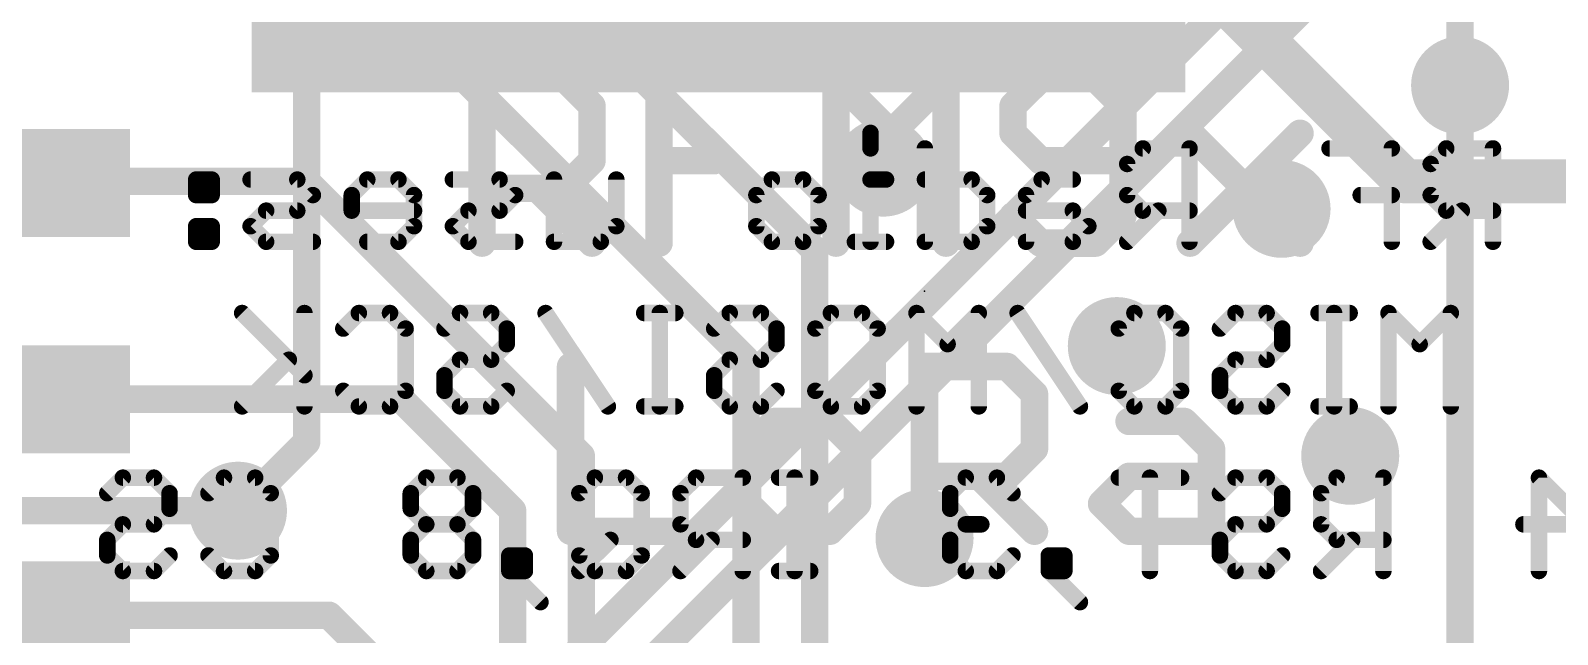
# Model space of a CAD drawing. Extents: x -4.5 to 52.1, y -1.8 to 26.3.
# Drawn here: x 30.85 to 44.97, y 8.25 to 13.84 of the extents above; entities that cross this region are included whole.
import ezdxf

# ---------------------------------------------------------------- set-up
doc = ezdxf.new("R2010")
doc.units = 0
for name, color, linetype in [('1', 12, 'CONTINUOUS'), ('16', 132, 'CONTINUOUS'), ('18', 110, 'CONTINUOUS'), ('21', 40, 'CONTINUOUS'), ('22', 6, 'CONTINUOUS'), ('23', 40, 'CONTINUOUS')]:
    doc.layers.add(name, color=color, linetype=linetype)

# ---------------------------------------------------------------- blocks, each defined once
blk = doc.blocks.new('RECT')
blk.add_solid([(-0.5, -0.5), (0.5, -0.5), (-0.5, 0.5), (0.5, 0.5)])
blk = doc.blocks.new('ROUNDV')
at = {"const_width": 0.5}
blk.add_lwpolyline([(0, -0.25, 1), (0, 0.25, 1), (0, -0.25)], format="xyb", dxfattribs=at)

msp = doc.modelspace()

# ---------------------------------------------------------------- linework, layer by layer
at = {"layer": '1'}
for points, const_width in [([(38.989, 17.018), (43.561, 12.446)], 0.4064), ([(33.481, 16.43), (38.1, 11.811)], 0.254), ([(44.069, 15.621), (44.069, 13.335)], 0.254), ([(37.465, 10.795), (33.909, 14.351)], 0.254), ([(31.032, 12.446), (31.016, 12.43)], 0.254), ([(33.401, 12.446), (31.032, 12.446)], 0.254), ([(35.941, 9.906), (33.401, 12.446)], 0.254), ([(43.561, 12.446), (47.2, 12.446)], 0.4064), ([(30.591, 12.43), (31.016, 12.43)], 0.254), ([(38.1, 11.811), (38.1, 2.54)], 0.254), ([(37.465, 4.064), (37.465, 10.795)], 0.254), ([(34.274, 10.43), (31.016, 10.43)], 0.254), ([(35.306, 9.398), (34.274, 10.43)], 0.254), ([(35.941, 3.81), (35.941, 9.906)], 0.254), ([(30.226, 9.398), (32.766, 9.398)], 0.254), ([(35.306, 3.937), (35.306, 9.398)], 0.254), ([(33.607, 8.43), (31.016, 8.43)], 0.254), ([(34.798, 7.239), (33.607, 8.43)], 0.254)]:
    msp.add_lwpolyline(points, dxfattribs=dict(at, const_width=const_width))
for points, const_width in [([(44.0055, 13.335, 1), (44.1325, 13.335)], 0.127), ([(31.032, 12.5095, 1), (31.032, 12.3825)], 0.127), ([(31.0769, 12.4011, 1), (30.9871, 12.4909)], 0.127), ([(33.4459, 12.4909, 1), (33.3561, 12.4011)], 0.127), ([(33.401, 12.3825, 1), (33.401, 12.5095)], 0.127), ([(43.561, 12.5476, 1), (43.561, 12.3444)], 0.2032), ([(43.4892, 12.3742, 1), (43.6328, 12.5178)], 0.2032), ([(30.9711, 12.4749, 1), (31.0609, 12.3851)], 0.127), ([(31.016, 12.3665, 1), (31.016, 12.4935)], 0.127), ([(38.1635, 11.811, 1), (38.0365, 11.811)], 0.127), ([(38.0551, 11.7661, 1), (38.1449, 11.8559)], 0.127), ([(37.5285, 10.795, 1), (37.4015, 10.795)], 0.127), ([(37.4201, 10.7501, 1), (37.5099, 10.8399)], 0.127), ([(31.016, 10.4935, 1), (31.016, 10.3665)], 0.127), ([(34.3189, 10.4749, 1), (34.2291, 10.3851)], 0.127), ([(34.274, 10.3665, 1), (34.274, 10.4935)], 0.127), ([(36.0045, 9.906, 1), (35.8775, 9.906)], 0.127), ([(35.8961, 9.8611, 1), (35.9859, 9.9509)], 0.127), ([(32.766, 9.3345, 1), (32.766, 9.4615)], 0.127), ([(35.3695, 9.398, 1), (35.2425, 9.398)], 0.127), ([(35.2611, 9.3531, 1), (35.3509, 9.4429)], 0.127), ([(31.016, 8.4935, 1), (31.016, 8.3665)], 0.127), ([(33.6519, 8.4749, 1), (33.5621, 8.3851)], 0.127), ([(33.607, 8.3665, 1), (33.607, 8.4935)], 0.127)]:
    msp.add_lwpolyline(points, format="xyb", dxfattribs=dict(at, const_width=const_width))
at = {"layer": '16', "const_width": 0.254}
for points in [[(34.798, 6.985), (43.815, 16.002)], [(43.815, 15.24), (34.036, 5.461)], [(33.401, 10.033), (33.401, 14.351)], [(44.069, 13.335), (44.069, 1.651)], [(32.766, 9.398), (33.401, 10.033)]]:
    msp.add_lwpolyline(points, dxfattribs=at)
at = {"layer": '16', "const_width": 0.127}
for points in [[(44.1325, 13.335, 1), (44.0055, 13.335)], [(33.3375, 10.033, 1), (33.4645, 10.033)], [(33.4459, 9.9881, 1), (33.3561, 10.0779)], [(32.7211, 9.4429, 1), (32.8109, 9.3531)]]:
    msp.add_lwpolyline(points, format="xyb", dxfattribs=at)
at = {"layer": '21', "const_width": 0.254}
for points in [[(35.0231, 11.8745), (35.0231, 13.3998)], [(35.0231, 13.3998), (35.7858, 13.3998)], [(35.7858, 13.3998), (36.04, 13.1456)], [(36.6603, 11.8745), (36.6603, 13.3998)], [(36.6603, 13.3998), (37.6771, 13.3998)], [(38.2974, 11.8745), (38.2974, 13.3998)], [(38.2974, 13.3998), (38.8058, 12.8914)], [(38.8058, 12.8914), (39.3143, 13.3998)], [(39.3143, 13.3998), (39.3143, 11.8745)], [(40.1888, 13.3998), (39.9346, 13.1456)], [(40.6972, 13.3998), (40.1888, 13.3998)], [(40.9514, 13.1456), (40.6972, 13.3998)], [(36.04, 13.1456), (36.04, 12.6372)], [(39.9346, 13.1456), (39.9346, 12.8914)], [(40.9514, 12.1287), (40.9514, 13.1456)], [(39.9346, 12.8914), (40.1888, 12.6372)], [(41.5717, 12.8914), (42.5886, 11.8745)], [(41.5717, 11.8745), (42.5886, 12.8914)], [(36.04, 12.6372), (35.7858, 12.3829)], [(36.6603, 12.6372), (37.1687, 12.6372)], [(40.1888, 12.6372), (40.9514, 12.6372)], [(35.7858, 12.3829), (35.0231, 12.3829)], [(35.5315, 12.3829), (36.04, 11.8745)], [(39.9346, 12.1287), (40.1888, 11.8745)], [(40.6972, 11.8745), (40.9514, 12.1287)], [(40.1888, 11.8745), (40.6972, 11.8745)], [(35.8417, 10.7328), (35.8417, 9.2075)], [(39.116, 9.2075), (39.116, 10.7328)], [(39.116, 10.7328), (39.8786, 10.7328)], [(39.8786, 10.7328), (40.1329, 10.4786)], [(40.1329, 10.4786), (40.1329, 9.9702)], [(37.7331, 10.2244), (37.4788, 9.9702)], [(38.2415, 10.2244), (37.7331, 10.2244)], [(38.4957, 9.9702), (38.2415, 10.2244)], [(41.0074, 10.2244), (41.5158, 10.2244)], [(41.5158, 10.2244), (41.77, 9.9702)], [(37.4788, 9.9702), (37.4788, 9.4617)], [(38.4957, 9.4617), (38.4957, 9.9702)], [(40.1329, 9.9702), (39.8786, 9.7159)], [(41.77, 9.9702), (41.77, 9.2075)], [(39.8786, 9.7159), (39.116, 9.7159)], [(39.6244, 9.7159), (40.1329, 9.2075)], [(40.7532, 9.4617), (41.0074, 9.7159)], [(41.0074, 9.7159), (41.77, 9.7159)], [(37.4788, 9.4617), (37.7331, 9.2075)], [(38.2415, 9.2075), (38.4957, 9.4617)], [(41.0074, 9.2075), (40.7532, 9.4617)], [(35.8417, 9.2075), (36.8586, 9.2075)], [(37.7331, 9.2075), (38.2415, 9.2075)], [(41.77, 9.2075), (41.0074, 9.2075)]]:
    msp.add_lwpolyline(points, dxfattribs=at)
at = {"layer": '21', "const_width": 0.127}
for points in [[(35.0866, 13.3998, 1), (34.9596, 13.3998)], [(35.0231, 13.4633, 1), (35.0231, 13.3363)], [(35.8307, 13.4447, 1), (35.7409, 13.3549)], [(35.7858, 13.3363, 1), (35.7858, 13.4633)], [(36.7238, 13.3998, 1), (36.5968, 13.3998)], [(36.6603, 13.4633, 1), (36.6603, 13.3363)], [(37.6771, 13.3363, 1), (37.6771, 13.4633)], [(38.3609, 13.3998, 1), (38.2339, 13.3998)], [(38.3423, 13.4447, 1), (38.2525, 13.3549)], [(39.3778, 13.3998, 1), (39.2508, 13.3998)], [(39.3592, 13.3549, 1), (39.2694, 13.4447)], [(40.1888, 13.4633, 1), (40.1888, 13.3363)], [(40.2337, 13.3549, 1), (40.1439, 13.4447)], [(40.7421, 13.4447, 1), (40.6523, 13.3549)], [(40.6972, 13.3363, 1), (40.6972, 13.4633)], [(36.1035, 13.1456, 1), (35.9765, 13.1456)], [(35.9951, 13.1007, 1), (36.0849, 13.1905)], [(39.9981, 13.1456, 1), (39.8711, 13.1456)], [(39.8897, 13.1905, 1), (39.9795, 13.1007)], [(41.0149, 13.1456, 1), (40.8879, 13.1456)], [(40.9065, 13.1007, 1), (40.9963, 13.1905)], [(38.7609, 12.9363, 1), (38.8508, 12.8465)], [(38.7609, 12.8465, 1), (38.8508, 12.9363)], [(39.9795, 12.9363, 1), (39.8897, 12.8465)], [(41.6166, 12.9363, 1), (41.5268, 12.8465)], [(42.6335, 12.8465, 1), (42.5437, 12.9363)], [(39.8711, 12.8914, 1), (39.9981, 12.8914)], [(36.0849, 12.5922, 1), (35.9951, 12.6821)], [(36.6603, 12.7006, 1), (36.6603, 12.5737)], [(37.1687, 12.5737, 1), (37.1687, 12.7006)], [(40.1888, 12.7006, 1), (40.1888, 12.5737)], [(40.1439, 12.5922, 1), (40.2337, 12.6821)], [(40.9514, 12.5737, 1), (40.9514, 12.7006)], [(35.9765, 12.6372, 1), (36.1035, 12.6372)], [(35.0231, 12.4464, 1), (35.0231, 12.3194)], [(35.5764, 12.4278, 1), (35.4866, 12.338)], [(35.7409, 12.4278, 1), (35.8307, 12.338)], [(35.7858, 12.3194, 1), (35.7858, 12.4464)], [(39.9795, 12.1736, 1), (39.8897, 12.0838)], [(40.8879, 12.1287, 1), (41.0149, 12.1287)], [(40.9963, 12.0838, 1), (40.9065, 12.1736)], [(34.9596, 11.8745, 1), (35.0866, 11.8745)], [(35.9951, 11.8296, 1), (36.0849, 11.9194)], [(36.5968, 11.8745, 1), (36.7238, 11.8745)], [(38.2339, 11.8745, 1), (38.3609, 11.8745)], [(39.2508, 11.8745, 1), (39.3778, 11.8745)], [(40.1888, 11.938, 1), (40.1888, 11.811)], [(40.1439, 11.8296, 1), (40.2337, 11.9194)], [(40.6523, 11.9194, 1), (40.7421, 11.8296)], [(40.6972, 11.811, 1), (40.6972, 11.938)], [(41.5268, 11.9194, 1), (41.6166, 11.8296)], [(42.5437, 11.8296, 1), (42.6335, 11.9194)], [(35.9052, 10.7328, 1), (35.7782, 10.7328)], [(39.1795, 10.7328, 1), (39.0525, 10.7328)], [(39.116, 10.7963, 1), (39.116, 10.6693)], [(39.9235, 10.7777, 1), (39.8337, 10.6879)], [(39.8786, 10.6693, 1), (39.8786, 10.7963)], [(40.1964, 10.4786, 1), (40.0694, 10.4786)], [(40.088, 10.4337, 1), (40.1778, 10.5235)], [(37.7331, 10.2879, 1), (37.7331, 10.1609)], [(37.778, 10.1795, 1), (37.6882, 10.2693)], [(38.2864, 10.2693, 1), (38.1966, 10.1795)], [(38.2415, 10.1609, 1), (38.2415, 10.2879)], [(41.0074, 10.2879, 1), (41.0074, 10.1609)], [(41.5607, 10.2693, 1), (41.4709, 10.1795)], [(41.5158, 10.1609, 1), (41.5158, 10.2879)], [(37.5423, 9.9702, 1), (37.4153, 9.9702)], [(37.4339, 10.0151, 1), (37.5237, 9.9252)], [(38.5592, 9.9702, 1), (38.4322, 9.9702)], [(38.4508, 9.9252, 1), (38.5406, 10.0151)], [(40.0694, 9.9702, 1), (40.1964, 9.9702)], [(40.1778, 9.9252, 1), (40.088, 10.0151)], [(41.8335, 9.9702, 1), (41.7065, 9.9702)], [(41.7251, 9.9252, 1), (41.8149, 10.0151)], [(39.116, 9.7794, 1), (39.116, 9.6524)], [(39.6693, 9.7608, 1), (39.5795, 9.671)], [(39.8337, 9.7608, 1), (39.9235, 9.671)], [(39.8786, 9.6524, 1), (39.8786, 9.7794)], [(41.0074, 9.7794, 1), (41.0074, 9.6524)], [(41.0523, 9.671, 1), (40.9625, 9.7608)], [(41.77, 9.6524, 1), (41.77, 9.7794)], [(37.5237, 9.5066, 1), (37.4339, 9.4168)], [(37.4153, 9.4617, 1), (37.5423, 9.4617)], [(38.4322, 9.4617, 1), (38.5592, 9.4617)], [(38.5406, 9.4168, 1), (38.4508, 9.5066)], [(40.7981, 9.5066, 1), (40.7082, 9.4168)], [(40.7082, 9.5066, 1), (40.7981, 9.4168)], [(35.8417, 9.271, 1), (35.8417, 9.144)], [(36.8586, 9.144, 1), (36.8586, 9.271)], [(37.7331, 9.271, 1), (37.7331, 9.144)], [(38.2415, 9.144, 1), (38.2415, 9.271)], [(41.0074, 9.271, 1), (41.0074, 9.144)], [(41.77, 9.144, 1), (41.77, 9.271)], [(35.7782, 9.2075, 1), (35.9052, 9.2075)], [(37.6882, 9.1626, 1), (37.778, 9.2524)], [(38.1966, 9.2524, 1), (38.2864, 9.1626)], [(39.0525, 9.2075, 1), (39.1795, 9.2075)], [(40.088, 9.1626, 1), (40.1778, 9.2524)], [(40.9625, 9.1626, 1), (41.0523, 9.2524)], [(41.7065, 9.2075, 1), (41.8335, 9.2075)]]:
    msp.add_lwpolyline(points, format="xyb", dxfattribs=at)
at = {"layer": '22', "const_width": 0.1524}
for points in [[(38.616, 12.8956), (38.616, 12.7515)], [(39.1193, 12.7515), (39.1193, 11.8872)], [(41.1344, 12.7515), (40.9904, 12.6075)], [(41.5666, 12.7515), (41.1344, 12.7515)], [(41.5666, 11.8872), (41.5666, 12.7515)], [(43.4376, 12.7515), (42.8614, 12.7515)], [(43.4376, 11.8872), (43.4376, 12.7515)], [(43.941, 12.7515), (43.7969, 12.6075)], [(44.3731, 12.7515), (43.941, 12.7515)], [(44.3731, 11.8872), (44.3731, 12.7515)], [(40.9904, 12.6075), (40.9904, 12.3194)], [(43.7969, 12.6075), (43.7969, 12.3194)], [(32.5232, 12.4634), (32.3792, 12.4634)], [(32.3792, 12.4634), (32.3792, 12.3194)], [(32.5232, 12.3194), (32.5232, 12.4634)], [(33.3147, 12.4634), (32.8825, 12.4634)], [(33.4588, 12.3194), (33.3147, 12.4634)], [(33.9621, 12.4634), (33.818, 12.3194)], [(34.2502, 12.4634), (33.9621, 12.4634)], [(34.3943, 12.3194), (34.2502, 12.4634)], [(35.1857, 12.4634), (34.7536, 12.4634)], [(35.3298, 12.3194), (35.1857, 12.4634)], [(35.6891, 11.8872), (35.6891, 12.4634)], [(36.2653, 12.4634), (36.2653, 12.0313)], [(37.5601, 12.3194), (37.7042, 12.4634)], [(37.7042, 12.4634), (37.9923, 12.4634)], [(37.9923, 12.4634), (38.1363, 12.3194)], [(38.76, 12.4634), (38.616, 12.4634)], [(38.616, 12.4634), (38.616, 11.8872)], [(39.5515, 12.4634), (39.1193, 12.4634)], [(39.6955, 12.3194), (39.5515, 12.4634)], [(40.1989, 12.4634), (40.0548, 12.3194)], [(40.487, 12.4634), (40.1989, 12.4634)], [(32.3792, 12.3194), (32.5232, 12.3194)], [(33.3147, 12.1753), (33.4588, 12.3194)], [(33.818, 12.3194), (33.818, 12.1753)], [(34.3943, 12.0313), (34.3943, 12.3194)], [(35.1857, 12.1753), (35.3298, 12.3194)], [(37.5601, 12.0313), (37.5601, 12.3194)], [(38.1363, 12.3194), (38.1363, 12.0313)], [(39.6955, 12.0313), (39.6955, 12.3194)], [(40.0548, 12.3194), (40.0548, 11.8872)], [(40.9904, 12.3194), (41.1344, 12.1753)], [(43.4376, 12.3194), (43.1495, 12.3194)], [(43.7969, 12.3194), (43.941, 12.1753)], [(32.8825, 12.0313), (33.0266, 12.1753)], [(33.0266, 12.1753), (33.3147, 12.1753)], [(33.818, 12.1753), (34.3943, 12.1753)], [(34.7536, 12.0313), (34.8976, 12.1753)], [(34.8976, 12.1753), (35.1857, 12.1753)], [(40.487, 12.1753), (40.0548, 12.1753)], [(40.6311, 12.0313), (40.487, 12.1753)], [(41.2785, 12.1753), (40.9904, 11.8872)], [(41.1344, 12.1753), (41.5666, 12.1753)], [(44.085, 12.1753), (43.7969, 11.8872)], [(43.941, 12.1753), (44.3731, 12.1753)], [(32.5232, 12.0313), (32.3792, 12.0313)], [(32.3792, 12.0313), (32.3792, 11.8872)], [(32.5232, 11.8872), (32.5232, 12.0313)], [(33.0266, 11.8872), (32.8825, 12.0313)], [(34.2502, 11.8872), (34.3943, 12.0313)], [(34.8976, 11.8872), (34.7536, 12.0313)], [(36.2653, 12.0313), (36.1213, 11.8872)], [(37.7042, 11.8872), (37.5601, 12.0313)], [(38.1363, 12.0313), (37.9923, 11.8872)], [(39.5515, 11.8872), (39.6955, 12.0313)], [(40.487, 11.8872), (40.6311, 12.0313)], [(32.3792, 11.8872), (32.5232, 11.8872)], [(33.4588, 11.8872), (33.0266, 11.8872)], [(33.9621, 11.8872), (34.2502, 11.8872)], [(35.3298, 11.8872), (34.8976, 11.8872)], [(36.1213, 11.8872), (35.6891, 11.8872)], [(37.9923, 11.8872), (37.7042, 11.8872)], [(38.76, 11.8872), (38.4719, 11.8872)], [(39.1193, 11.8872), (39.5515, 11.8872)], [(40.0548, 11.8872), (40.487, 11.8872)], [(33.3808, 10.6513), (32.8046, 11.2275)], [(33.3808, 11.2275), (33.3808, 10.3632)], [(33.7401, 11.0835), (33.8841, 11.2275)], [(33.8841, 11.2275), (34.1723, 11.2275)], [(34.1723, 11.2275), (34.3163, 11.0835)], [(34.6756, 11.0835), (34.8197, 11.2275)], [(34.8197, 11.2275), (35.1078, 11.2275)], [(35.1078, 11.2275), (35.2518, 11.0835)], [(36.1874, 10.3632), (35.6111, 11.2275)], [(36.811, 11.2275), (36.5229, 11.2275)], [(36.667, 10.3632), (36.667, 11.2275)], [(37.1703, 11.0835), (37.3144, 11.2275)], [(37.3144, 11.2275), (37.6025, 11.2275)], [(37.6025, 11.2275), (37.7465, 11.0835)], [(38.1058, 11.0835), (38.2499, 11.2275)], [(38.2499, 11.2275), (38.538, 11.2275)], [(38.538, 11.2275), (38.6821, 11.0835)], [(39.3295, 10.9394), (39.0414, 11.2275)], [(39.0414, 11.2275), (39.0414, 10.3632)], [(39.6176, 11.2275), (39.3295, 10.9394)], [(39.6176, 10.3632), (39.6176, 11.2275)], [(40.5531, 10.3632), (39.9769, 11.2275)], [(40.9124, 11.0835), (41.0565, 11.2275)], [(41.0565, 11.2275), (41.3446, 11.2275)], [(41.3446, 11.2275), (41.4886, 11.0835)], [(41.8479, 11.0835), (41.992, 11.2275)], [(41.992, 11.2275), (42.2801, 11.2275)], [(42.2801, 11.2275), (42.4241, 11.0835)], [(43.0478, 11.2275), (42.7597, 11.2275)], [(42.9038, 10.3632), (42.9038, 11.2275)], [(43.6952, 10.9394), (43.4071, 11.2275)], [(43.4071, 11.2275), (43.4071, 10.3632)], [(43.9833, 11.2275), (43.6952, 10.9394)], [(43.9833, 10.3632), (43.9833, 11.2275)], [(34.3163, 11.0835), (34.3163, 10.5073)], [(35.2518, 11.0835), (35.2518, 10.9394)], [(37.7465, 11.0835), (37.7465, 10.9394)], [(38.1058, 10.5073), (38.1058, 11.0835)], [(38.6821, 11.0835), (38.6821, 10.5073)], [(40.9124, 10.5073), (40.9124, 11.0835)], [(41.4886, 11.0835), (41.4886, 10.5073)], [(42.4241, 11.0835), (42.4241, 10.9394)], [(35.2518, 10.9394), (35.1078, 10.7954)], [(37.7465, 10.9394), (37.6025, 10.7954)], [(42.4241, 10.9394), (42.2801, 10.7954)], [(33.2367, 10.7954), (32.8046, 10.3632)], [(34.8197, 10.7954), (34.6756, 10.6513)], [(35.1078, 10.7954), (34.8197, 10.7954)], [(37.3144, 10.7954), (37.1703, 10.6513)], [(37.6025, 10.7954), (37.3144, 10.7954)], [(41.992, 10.7954), (41.8479, 10.6513)], [(42.2801, 10.7954), (41.992, 10.7954)], [(34.6756, 10.6513), (34.6756, 10.5073)], [(37.1703, 10.6513), (37.1703, 10.5073)], [(41.8479, 10.6513), (41.8479, 10.5073)], [(33.8841, 10.3632), (33.7401, 10.5073)], [(34.3163, 10.5073), (34.1723, 10.3632)], [(34.6756, 10.5073), (34.8197, 10.3632)], [(35.1078, 10.3632), (35.2518, 10.5073)], [(37.1703, 10.5073), (37.3144, 10.3632)], [(37.6025, 10.3632), (37.7465, 10.5073)], [(38.2499, 10.3632), (38.1058, 10.5073)], [(38.6821, 10.5073), (38.538, 10.3632)], [(41.0565, 10.3632), (40.9124, 10.5073)], [(41.4886, 10.5073), (41.3446, 10.3632)], [(41.8479, 10.5073), (41.992, 10.3632)], [(42.2801, 10.3632), (42.4241, 10.5073)], [(34.1723, 10.3632), (33.8841, 10.3632)], [(34.8197, 10.3632), (35.1078, 10.3632)], [(36.811, 10.3632), (36.5229, 10.3632)], [(37.3144, 10.3632), (37.6025, 10.3632)], [(38.538, 10.3632), (38.2499, 10.3632)], [(41.3446, 10.3632), (41.0565, 10.3632)], [(41.992, 10.3632), (42.2801, 10.3632)], [(43.0478, 10.3632), (42.7597, 10.3632)], [(31.5572, 9.5595), (31.7013, 9.7035)], [(31.7013, 9.7035), (31.9894, 9.7035)], [(31.9894, 9.7035), (32.1334, 9.5595)], [(32.4927, 9.5595), (32.6368, 9.7035)], [(32.6368, 9.7035), (32.9249, 9.7035)], [(32.9249, 9.7035), (33.069, 9.5595)], [(34.5078, 9.7035), (34.3638, 9.5595)], [(34.7959, 9.7035), (34.5078, 9.7035)], [(34.94, 9.5595), (34.7959, 9.7035)], [(36.067, 9.7035), (35.923, 9.5595)], [(36.3551, 9.7035), (36.067, 9.7035)], [(36.4992, 9.5595), (36.3551, 9.7035)], [(37.0025, 9.7035), (36.8585, 9.5595)], [(37.4347, 9.7035), (37.0025, 9.7035)], [(37.4347, 8.8392), (37.4347, 9.7035)], [(38.0584, 9.7035), (37.7703, 9.7035)], [(37.9143, 8.8392), (37.9143, 9.7035)], [(39.4973, 9.7035), (39.3532, 9.5595)], [(39.7854, 9.7035), (39.4973, 9.7035)], [(39.9294, 9.5595), (39.7854, 9.7035)], [(41.4886, 9.7035), (40.9124, 9.7035)], [(41.2005, 8.8392), (41.2005, 9.7035)], [(41.8479, 9.5595), (41.992, 9.7035)], [(41.992, 9.7035), (42.2801, 9.7035)], [(42.2801, 9.7035), (42.4241, 9.5595)], [(42.9275, 9.7035), (42.7834, 9.5595)], [(43.3597, 9.7035), (42.9275, 9.7035)], [(43.3597, 8.8392), (43.3597, 9.7035)], [(44.7985, 8.8392), (44.7985, 9.7035)], [(44.7985, 9.7035), (45.2307, 9.2714)], [(32.1334, 9.5595), (32.1334, 9.4154)], [(33.069, 9.5595), (33.069, 8.9833)], [(34.3638, 9.5595), (34.3638, 9.4154)], [(34.94, 9.4154), (34.94, 9.5595)], [(35.923, 9.5595), (35.923, 8.9833)], [(36.4992, 8.9833), (36.4992, 9.5595)], [(36.8585, 9.5595), (36.8585, 9.2714)], [(39.3532, 9.5595), (39.3532, 9.4154)], [(42.4241, 9.5595), (42.4241, 9.4154)], [(42.7834, 9.5595), (42.7834, 9.2714)], [(32.1334, 9.4154), (31.9894, 9.2714)], [(34.3638, 9.4154), (34.5078, 9.2714)], [(34.7959, 9.2714), (34.94, 9.4154)], [(39.3532, 9.4154), (39.4973, 9.2714)], [(42.4241, 9.4154), (42.2801, 9.2714)], [(31.7013, 9.2714), (31.5572, 9.1273)], [(31.9894, 9.2714), (31.7013, 9.2714)], [(34.5078, 9.2714), (34.3638, 9.1273)], [(34.7959, 9.2714), (34.5078, 9.2714)], [(34.94, 9.1273), (34.7959, 9.2714)], [(36.8585, 9.2714), (37.0025, 9.1273)], [(39.4973, 9.2714), (39.3532, 9.1273)], [(39.4973, 9.2714), (39.6413, 9.2714)], [(41.992, 9.2714), (41.8479, 9.1273)], [(42.2801, 9.2714), (41.992, 9.2714)], [(42.7834, 9.2714), (42.9275, 9.1273)], [(45.2307, 9.2714), (44.6545, 9.2714)], [(31.5572, 9.1273), (31.5572, 8.9833)], [(34.3638, 9.1273), (34.3638, 8.9833)], [(34.94, 8.9833), (34.94, 9.1273)], [(36.2111, 9.1273), (35.923, 8.8392)], [(37.1466, 9.1273), (36.8585, 8.8392)], [(37.0025, 9.1273), (37.4347, 9.1273)], [(39.3532, 9.1273), (39.3532, 8.9833)], [(41.8479, 9.1273), (41.8479, 8.9833)], [(43.0715, 9.1273), (42.7834, 8.8392)], [(42.9275, 9.1273), (43.3597, 9.1273)], [(31.5572, 8.9833), (31.7013, 8.8392)], [(31.9894, 8.8392), (32.1334, 8.9833)], [(32.6368, 8.8392), (32.4927, 8.9833)], [(33.069, 8.9833), (32.9249, 8.8392)], [(34.3638, 8.9833), (34.5078, 8.8392)], [(34.7959, 8.8392), (34.94, 8.9833)], [(35.2756, 8.8392), (35.2756, 8.9833)], [(35.2756, 8.9833), (35.4196, 8.9833)], [(35.4196, 8.9833), (35.4196, 8.8392)], [(35.923, 8.9833), (36.067, 8.8392)], [(36.3551, 8.8392), (36.4992, 8.9833)], [(39.3532, 8.9833), (39.4973, 8.8392)], [(39.7854, 8.8392), (39.9294, 8.9833)], [(40.265, 8.8392), (40.265, 8.9833)], [(40.265, 8.9833), (40.409, 8.9833)], [(40.409, 8.9833), (40.409, 8.8392)], [(41.8479, 8.9833), (41.992, 8.8392)], [(42.2801, 8.8392), (42.4241, 8.9833)], [(31.7013, 8.8392), (31.9894, 8.8392)], [(32.9249, 8.8392), (32.6368, 8.8392)], [(34.5078, 8.8392), (34.7959, 8.8392)], [(35.5637, 8.5511), (35.2756, 8.8392)], [(35.4196, 8.8392), (35.2756, 8.8392)], [(36.067, 8.8392), (36.3551, 8.8392)], [(38.0584, 8.8392), (37.7703, 8.8392)], [(39.4973, 8.8392), (39.7854, 8.8392)], [(40.5531, 8.5511), (40.265, 8.8392)], [(40.409, 8.8392), (40.265, 8.8392)], [(41.992, 8.8392), (42.2801, 8.8392)]]:
    msp.add_lwpolyline(points, dxfattribs=at)
at = {"layer": '22', "const_width": 0.0762}
for points in [[(38.6541, 12.8956, 1), (38.5779, 12.8956)], [(38.5779, 12.7515, 1), (38.6541, 12.7515)], [(39.1574, 12.7515, 1), (39.0812, 12.7515)], [(41.1344, 12.7896, 1), (41.1344, 12.7134)], [(41.1614, 12.7246, 1), (41.1075, 12.7785)], [(41.6047, 12.7515, 1), (41.5285, 12.7515)], [(41.5666, 12.7134, 1), (41.5666, 12.7896)], [(42.8614, 12.7896, 1), (42.8614, 12.7134)], [(43.4757, 12.7515, 1), (43.3995, 12.7515)], [(43.4376, 12.7134, 1), (43.4376, 12.7896)], [(43.941, 12.7896, 1), (43.941, 12.7134)], [(43.9679, 12.7246, 1), (43.914, 12.7785)], [(44.4112, 12.7515, 1), (44.335, 12.7515)], [(44.3731, 12.7134, 1), (44.3731, 12.7896)], [(40.9634, 12.6344, 1), (41.0173, 12.5805)], [(41.0285, 12.6075, 1), (40.9523, 12.6075)], [(43.835, 12.6075, 1), (43.7588, 12.6075)], [(43.77, 12.6344, 1), (43.8239, 12.5805)], [(32.3792, 12.5015, 1), (32.3792, 12.4253)], [(32.4173, 12.4634, 1), (32.3411, 12.4634)], [(32.5613, 12.4634, 1), (32.4851, 12.4634)], [(32.5232, 12.4253, 1), (32.5232, 12.5015)], [(32.8825, 12.5015, 1), (32.8825, 12.4253)], [(33.3416, 12.4904, 1), (33.2878, 12.4365)], [(33.3147, 12.4253, 1), (33.3147, 12.5015)], [(33.9621, 12.5015, 1), (33.9621, 12.4253)], [(33.989, 12.4365, 1), (33.9352, 12.4904)], [(34.2772, 12.4904, 1), (34.2233, 12.4365)], [(34.2502, 12.4253, 1), (34.2502, 12.5015)], [(34.7536, 12.5015, 1), (34.7536, 12.4253)], [(35.2127, 12.4904, 1), (35.1588, 12.4365)], [(35.1857, 12.4253, 1), (35.1857, 12.5015)], [(35.7272, 12.4634, 1), (35.651, 12.4634)], [(36.3034, 12.4634, 1), (36.2272, 12.4634)], [(37.7042, 12.5015, 1), (37.7042, 12.4253)], [(37.7311, 12.4365, 1), (37.6772, 12.4904)], [(38.0192, 12.4904, 1), (37.9653, 12.4365)], [(37.9923, 12.4253, 1), (37.9923, 12.5015)], [(38.616, 12.5015, 1), (38.616, 12.4253)], [(38.6541, 12.4634, 1), (38.5779, 12.4634)], [(38.76, 12.4253, 1), (38.76, 12.5015)], [(39.1193, 12.5015, 1), (39.1193, 12.4253)], [(39.5784, 12.4904, 1), (39.5245, 12.4365)], [(39.5515, 12.4253, 1), (39.5515, 12.5015)], [(40.1989, 12.5015, 1), (40.1989, 12.4253)], [(40.2258, 12.4365, 1), (40.172, 12.4904)], [(40.487, 12.4253, 1), (40.487, 12.5015)], [(32.3792, 12.3575, 1), (32.3792, 12.2813)], [(32.3411, 12.3194, 1), (32.4173, 12.3194)], [(32.4851, 12.3194, 1), (32.5613, 12.3194)], [(32.5232, 12.2813, 1), (32.5232, 12.3575)], [(33.4857, 12.2924, 1), (33.4318, 12.3463)], [(33.4318, 12.2924, 1), (33.4857, 12.3463)], [(33.8561, 12.3194, 1), (33.7799, 12.3194)], [(33.7911, 12.3463, 1), (33.845, 12.2924)], [(34.4324, 12.3194, 1), (34.3562, 12.3194)], [(34.3673, 12.2924, 1), (34.4212, 12.3463)], [(35.3567, 12.2924, 1), (35.3028, 12.3463)], [(35.3028, 12.2924, 1), (35.3567, 12.3463)], [(37.5982, 12.3194, 1), (37.522, 12.3194)], [(37.5332, 12.3463, 1), (37.5871, 12.2924)], [(38.1744, 12.3194, 1), (38.0982, 12.3194)], [(38.1094, 12.2924, 1), (38.1633, 12.3463)], [(39.7336, 12.3194, 1), (39.6574, 12.3194)], [(39.6686, 12.2924, 1), (39.7225, 12.3463)], [(40.0929, 12.3194, 1), (40.0167, 12.3194)], [(40.0279, 12.3463, 1), (40.0818, 12.2924)], [(41.0173, 12.3463, 1), (40.9634, 12.2924)], [(40.9523, 12.3194, 1), (41.0285, 12.3194)], [(43.1495, 12.3575, 1), (43.1495, 12.2813)], [(43.4376, 12.2813, 1), (43.4376, 12.3575)], [(43.8239, 12.3463, 1), (43.77, 12.2924)], [(43.7588, 12.3194, 1), (43.835, 12.3194)], [(33.0266, 12.2134, 1), (33.0266, 12.1372)], [(33.0535, 12.1484, 1), (32.9996, 12.2023)], [(33.2878, 12.2023, 1), (33.3416, 12.1484)], [(33.3147, 12.1372, 1), (33.3147, 12.2134)], [(33.818, 12.2134, 1), (33.818, 12.1372)], [(33.7799, 12.1753, 1), (33.8561, 12.1753)], [(34.3943, 12.1372, 1), (34.3943, 12.2134)], [(34.8976, 12.2134, 1), (34.8976, 12.1372)], [(34.9246, 12.1484, 1), (34.8707, 12.2023)], [(35.1588, 12.2023, 1), (35.2127, 12.1484)], [(35.1857, 12.1372, 1), (35.1857, 12.2134)], [(40.0548, 12.2134, 1), (40.0548, 12.1372)], [(40.5139, 12.2023, 1), (40.4601, 12.1484)], [(40.487, 12.1372, 1), (40.487, 12.2134)], [(41.1344, 12.2134, 1), (41.1344, 12.1372)], [(41.1075, 12.1484, 1), (41.1614, 12.2023)], [(41.3054, 12.1484, 1), (41.2515, 12.2023)], [(41.5666, 12.1372, 1), (41.5666, 12.2134)], [(43.941, 12.2134, 1), (43.941, 12.1372)], [(43.914, 12.1484, 1), (43.9679, 12.2023)], [(44.112, 12.1484, 1), (44.0581, 12.2023)], [(44.3731, 12.1372, 1), (44.3731, 12.2134)], [(32.3792, 12.0694, 1), (32.3792, 11.9932)], [(32.4173, 12.0313, 1), (32.3411, 12.0313)], [(32.5613, 12.0313, 1), (32.4851, 12.0313)], [(32.5232, 11.9932, 1), (32.5232, 12.0694)], [(32.9095, 12.0582, 1), (32.8556, 12.0043)], [(32.8556, 12.0582, 1), (32.9095, 12.0043)], [(34.3562, 12.0313, 1), (34.4324, 12.0313)], [(34.4212, 12.0043, 1), (34.3673, 12.0582)], [(34.7805, 12.0582, 1), (34.7266, 12.0043)], [(34.7266, 12.0582, 1), (34.7805, 12.0043)], [(36.2272, 12.0313, 1), (36.3034, 12.0313)], [(36.2923, 12.0043, 1), (36.2384, 12.0582)], [(37.5871, 12.0582, 1), (37.5332, 12.0043)], [(37.522, 12.0313, 1), (37.5982, 12.0313)], [(38.0982, 12.0313, 1), (38.1744, 12.0313)], [(38.1633, 12.0043, 1), (38.1094, 12.0582)], [(39.6574, 12.0313, 1), (39.7336, 12.0313)], [(39.7225, 12.0043, 1), (39.6686, 12.0582)], [(40.658, 12.0043, 1), (40.6041, 12.0582)], [(40.6041, 12.0043, 1), (40.658, 12.0582)], [(32.3792, 11.9253, 1), (32.3792, 11.8491)], [(32.3411, 11.8872, 1), (32.4173, 11.8872)], [(32.4851, 11.8872, 1), (32.5613, 11.8872)], [(32.5232, 11.8491, 1), (32.5232, 11.9253)], [(33.0266, 11.9253, 1), (33.0266, 11.8491)], [(32.9996, 11.8603, 1), (33.0535, 11.9141)], [(33.4588, 11.8491, 1), (33.4588, 11.9253)], [(33.9621, 11.9253, 1), (33.9621, 11.8491)], [(34.2233, 11.9141, 1), (34.2772, 11.8603)], [(34.2502, 11.8491, 1), (34.2502, 11.9253)], [(34.8976, 11.9253, 1), (34.8976, 11.8491)], [(34.8707, 11.8603, 1), (34.9246, 11.9141)], [(35.3298, 11.8491, 1), (35.3298, 11.9253)], [(35.6891, 11.9253, 1), (35.6891, 11.8491)], [(35.651, 11.8872, 1), (35.7272, 11.8872)], [(36.0943, 11.9141, 1), (36.1482, 11.8603)], [(36.1213, 11.8491, 1), (36.1213, 11.9253)], [(37.7042, 11.9253, 1), (37.7042, 11.8491)], [(37.6772, 11.8603, 1), (37.7311, 11.9141)], [(37.9653, 11.9141, 1), (38.0192, 11.8603)], [(37.9923, 11.8491, 1), (37.9923, 11.9253)], [(38.4719, 11.9253, 1), (38.4719, 11.8491)], [(38.5779, 11.8872, 1), (38.6541, 11.8872)], [(38.76, 11.8491, 1), (38.76, 11.9253)], [(39.1193, 11.9253, 1), (39.1193, 11.8491)], [(39.0812, 11.8872, 1), (39.1574, 11.8872)], [(39.5245, 11.9141, 1), (39.5784, 11.8603)], [(39.5515, 11.8491, 1), (39.5515, 11.9253)], [(40.0548, 11.9253, 1), (40.0548, 11.8491)], [(40.0167, 11.8872, 1), (40.0929, 11.8872)], [(40.4601, 11.9141, 1), (40.5139, 11.8603)], [(40.487, 11.8491, 1), (40.487, 11.9253)], [(40.9634, 11.9141, 1), (41.0173, 11.8603)], [(41.5285, 11.8872, 1), (41.6047, 11.8872)], [(43.3995, 11.8872, 1), (43.4757, 11.8872)], [(43.77, 11.9141, 1), (43.8239, 11.8603)], [(44.335, 11.8872, 1), (44.4112, 11.8872)], [(32.8315, 11.2545, 1), (32.7776, 11.2006)], [(33.4189, 11.2275, 1), (33.3427, 11.2275)], [(33.8841, 11.2656, 1), (33.8841, 11.1894)], [(33.9111, 11.2006, 1), (33.8572, 11.2545)], [(34.1992, 11.2545, 1), (34.1453, 11.2006)], [(34.1723, 11.1894, 1), (34.1723, 11.2656)], [(34.8197, 11.2656, 1), (34.8197, 11.1894)], [(34.8466, 11.2006, 1), (34.7927, 11.2545)], [(35.1347, 11.2545, 1), (35.0808, 11.2006)], [(35.1078, 11.1894, 1), (35.1078, 11.2656)], [(35.6428, 11.2487, 1), (35.5794, 11.2064)], [(36.5229, 11.2656, 1), (36.5229, 11.1894)], [(36.7051, 11.2275, 1), (36.6289, 11.2275)], [(36.811, 11.1894, 1), (36.811, 11.2656)], [(37.3144, 11.2656, 1), (37.3144, 11.1894)], [(37.3413, 11.2006, 1), (37.2874, 11.2545)], [(37.6294, 11.2545, 1), (37.5755, 11.2006)], [(37.6025, 11.1894, 1), (37.6025, 11.2656)], [(38.2499, 11.2656, 1), (38.2499, 11.1894)], [(38.2768, 11.2006, 1), (38.223, 11.2545)], [(38.565, 11.2545, 1), (38.5111, 11.2006)], [(38.538, 11.1894, 1), (38.538, 11.2656)], [(39.0683, 11.2545, 1), (39.0144, 11.2006)], [(39.0795, 11.2275, 1), (39.0033, 11.2275)], [(39.6557, 11.2275, 1), (39.5795, 11.2275)], [(39.6445, 11.2006, 1), (39.5906, 11.2545)], [(40.0086, 11.2487, 1), (39.9452, 11.2064)], [(41.0565, 11.2656, 1), (41.0565, 11.1894)], [(41.0834, 11.2006, 1), (41.0295, 11.2545)], [(41.3715, 11.2545, 1), (41.3176, 11.2006)], [(41.3446, 11.1894, 1), (41.3446, 11.2656)], [(41.992, 11.2656, 1), (41.992, 11.1894)], [(42.0189, 11.2006, 1), (41.965, 11.2545)], [(42.307, 11.2545, 1), (42.2531, 11.2006)], [(42.2801, 11.1894, 1), (42.2801, 11.2656)], [(42.7597, 11.2656, 1), (42.7597, 11.1894)], [(42.9419, 11.2275, 1), (42.8657, 11.2275)], [(43.0478, 11.1894, 1), (43.0478, 11.2656)], [(43.4341, 11.2545, 1), (43.3802, 11.2006)], [(43.4452, 11.2275, 1), (43.369, 11.2275)], [(44.0214, 11.2275, 1), (43.9452, 11.2275)], [(44.0103, 11.2006, 1), (43.9564, 11.2545)], [(34.3544, 11.0835, 1), (34.2782, 11.0835)], [(35.2899, 11.0835, 1), (35.2137, 11.0835)], [(37.7846, 11.0835, 1), (37.7084, 11.0835)], [(38.1439, 11.0835, 1), (38.0677, 11.0835)], [(38.7202, 11.0835, 1), (38.644, 11.0835)], [(40.9505, 11.0835, 1), (40.8743, 11.0835)], [(41.5267, 11.0835, 1), (41.4505, 11.0835)], [(42.4622, 11.0835, 1), (42.386, 11.0835)], [(33.7131, 11.1104, 1), (33.767, 11.0565)], [(34.2894, 11.0565, 1), (34.3433, 11.1104)], [(34.6487, 11.1104, 1), (34.7025, 11.0565)], [(35.2249, 11.0565, 1), (35.2788, 11.1104)], [(35.2788, 10.9125, 1), (35.2249, 10.9664)], [(37.1434, 11.1104, 1), (37.1973, 11.0565)], [(37.7196, 11.0565, 1), (37.7735, 11.1104)], [(37.7735, 10.9125, 1), (37.7196, 10.9664)], [(38.0789, 11.1104, 1), (38.1328, 11.0565)], [(38.6551, 11.0565, 1), (38.709, 11.1104)], [(40.8855, 11.1104, 1), (40.9393, 11.0565)], [(41.4617, 11.0565, 1), (41.5156, 11.1104)], [(41.821, 11.1104, 1), (41.8749, 11.0565)], [(42.3972, 11.0565, 1), (42.4511, 11.1104)], [(42.4511, 10.9125, 1), (42.3972, 10.9664)], [(35.2137, 10.9394, 1), (35.2899, 10.9394)], [(37.7084, 10.9394, 1), (37.7846, 10.9394)], [(39.3025, 10.9664, 1), (39.3564, 10.9125)], [(39.3025, 10.9125, 1), (39.3564, 10.9664)], [(42.386, 10.9394, 1), (42.4622, 10.9394)], [(43.6683, 10.9664, 1), (43.7222, 10.9125)], [(43.6683, 10.9125, 1), (43.7222, 10.9664)], [(33.2637, 10.7684, 1), (33.2098, 10.8223)], [(34.8197, 10.8335, 1), (34.8197, 10.7573)], [(34.8466, 10.7684, 1), (34.7927, 10.8223)], [(35.0808, 10.8223, 1), (35.1347, 10.7684)], [(35.1078, 10.7573, 1), (35.1078, 10.8335)], [(37.3144, 10.8335, 1), (37.3144, 10.7573)], [(37.3413, 10.7684, 1), (37.2874, 10.8223)], [(37.5755, 10.8223, 1), (37.6294, 10.7684)], [(37.6025, 10.7573, 1), (37.6025, 10.8335)], [(41.992, 10.8335, 1), (41.992, 10.7573)], [(42.0189, 10.7684, 1), (41.965, 10.8223)], [(42.2531, 10.8223, 1), (42.307, 10.7684)], [(42.2801, 10.7573, 1), (42.2801, 10.8335)], [(33.3539, 10.6244, 1), (33.4077, 10.6783)], [(34.7137, 10.6513, 1), (34.6375, 10.6513)], [(34.6487, 10.6783, 1), (34.7025, 10.6244)], [(37.2084, 10.6513, 1), (37.1322, 10.6513)], [(37.1434, 10.6783, 1), (37.1973, 10.6244)], [(41.886, 10.6513, 1), (41.8098, 10.6513)], [(41.821, 10.6783, 1), (41.8749, 10.6244)], [(33.767, 10.5342, 1), (33.7131, 10.4803)], [(34.2782, 10.5073, 1), (34.3544, 10.5073)], [(34.3433, 10.4803, 1), (34.2894, 10.5342)], [(34.7025, 10.5342, 1), (34.6487, 10.4803)], [(34.6375, 10.5073, 1), (34.7137, 10.5073)], [(35.2788, 10.4803, 1), (35.2249, 10.5342)], [(37.1973, 10.5342, 1), (37.1434, 10.4803)], [(37.1322, 10.5073, 1), (37.2084, 10.5073)], [(37.7735, 10.4803, 1), (37.7196, 10.5342)], [(38.1328, 10.5342, 1), (38.0789, 10.4803)], [(38.0677, 10.5073, 1), (38.1439, 10.5073)], [(38.644, 10.5073, 1), (38.7202, 10.5073)], [(38.709, 10.4803, 1), (38.6551, 10.5342)], [(40.9393, 10.5342, 1), (40.8855, 10.4803)], [(40.8743, 10.5073, 1), (40.9505, 10.5073)], [(41.4505, 10.5073, 1), (41.5267, 10.5073)], [(41.5156, 10.4803, 1), (41.4617, 10.5342)], [(41.8749, 10.5342, 1), (41.821, 10.4803)], [(41.8098, 10.5073, 1), (41.886, 10.5073)], [(42.4511, 10.4803, 1), (42.3972, 10.5342)], [(32.7776, 10.3901, 1), (32.8315, 10.3363)], [(33.3427, 10.3632, 1), (33.4189, 10.3632)], [(33.8841, 10.4013, 1), (33.8841, 10.3251)], [(33.8572, 10.3363, 1), (33.9111, 10.3901)], [(34.1453, 10.3901, 1), (34.1992, 10.3363)], [(34.1723, 10.3251, 1), (34.1723, 10.4013)], [(34.8197, 10.4013, 1), (34.8197, 10.3251)], [(34.7927, 10.3363, 1), (34.8466, 10.3901)], [(35.0808, 10.3901, 1), (35.1347, 10.3363)], [(35.1078, 10.3251, 1), (35.1078, 10.4013)], [(36.1556, 10.3421, 1), (36.2191, 10.3843)], [(36.5229, 10.4013, 1), (36.5229, 10.3251)], [(36.6289, 10.3632, 1), (36.7051, 10.3632)], [(36.811, 10.3251, 1), (36.811, 10.4013)], [(37.3144, 10.4013, 1), (37.3144, 10.3251)], [(37.2874, 10.3363, 1), (37.3413, 10.3901)], [(37.5755, 10.3901, 1), (37.6294, 10.3363)], [(37.6025, 10.3251, 1), (37.6025, 10.4013)], [(38.2499, 10.4013, 1), (38.2499, 10.3251)], [(38.223, 10.3363, 1), (38.2768, 10.3901)], [(38.5111, 10.3901, 1), (38.565, 10.3363)], [(38.538, 10.3251, 1), (38.538, 10.4013)], [(39.0033, 10.3632, 1), (39.0795, 10.3632)], [(39.5795, 10.3632, 1), (39.6557, 10.3632)], [(40.5214, 10.3421, 1), (40.5848, 10.3843)], [(41.0565, 10.4013, 1), (41.0565, 10.3251)], [(41.0295, 10.3363, 1), (41.0834, 10.3901)], [(41.3176, 10.3901, 1), (41.3715, 10.3363)], [(41.3446, 10.3251, 1), (41.3446, 10.4013)], [(41.992, 10.4013, 1), (41.992, 10.3251)], [(41.965, 10.3363, 1), (42.0189, 10.3901)], [(42.2531, 10.3901, 1), (42.307, 10.3363)], [(42.2801, 10.3251, 1), (42.2801, 10.4013)], [(42.7597, 10.4013, 1), (42.7597, 10.3251)], [(42.8657, 10.3632, 1), (42.9419, 10.3632)], [(43.0478, 10.3251, 1), (43.0478, 10.4013)], [(43.369, 10.3632, 1), (43.4452, 10.3632)], [(43.9452, 10.3632, 1), (44.0214, 10.3632)], [(31.7013, 9.7416, 1), (31.7013, 9.6654)], [(31.7282, 9.6766, 1), (31.6743, 9.7305)], [(32.0163, 9.7305, 1), (31.9624, 9.6766)], [(31.9894, 9.6654, 1), (31.9894, 9.7416)], [(32.6368, 9.7416, 1), (32.6368, 9.6654)], [(32.6637, 9.6766, 1), (32.6098, 9.7305)], [(32.9518, 9.7305, 1), (32.898, 9.6766)], [(32.9249, 9.6654, 1), (32.9249, 9.7416)], [(34.5078, 9.7416, 1), (34.5078, 9.6654)], [(34.5348, 9.6766, 1), (34.4809, 9.7305)], [(34.8229, 9.7305, 1), (34.769, 9.6766)], [(34.7959, 9.6654, 1), (34.7959, 9.7416)], [(36.067, 9.7416, 1), (36.067, 9.6654)], [(36.094, 9.6766, 1), (36.0401, 9.7305)], [(36.3821, 9.7305, 1), (36.3282, 9.6766)], [(36.3551, 9.6654, 1), (36.3551, 9.7416)], [(37.0025, 9.7416, 1), (37.0025, 9.6654)], [(37.0295, 9.6766, 1), (36.9756, 9.7305)], [(37.4728, 9.7035, 1), (37.3966, 9.7035)], [(37.4347, 9.6654, 1), (37.4347, 9.7416)], [(37.7703, 9.7416, 1), (37.7703, 9.6654)], [(37.9524, 9.7035, 1), (37.8762, 9.7035)], [(38.0584, 9.6654, 1), (38.0584, 9.7416)], [(39.4973, 9.7416, 1), (39.4973, 9.6654)], [(39.5242, 9.6766, 1), (39.4703, 9.7305)], [(39.8123, 9.7305, 1), (39.7584, 9.6766)], [(39.7854, 9.6654, 1), (39.7854, 9.7416)], [(40.9124, 9.7416, 1), (40.9124, 9.6654)], [(41.2386, 9.7035, 1), (41.1624, 9.7035)], [(41.4886, 9.6654, 1), (41.4886, 9.7416)], [(41.992, 9.7416, 1), (41.992, 9.6654)], [(42.0189, 9.6766, 1), (41.965, 9.7305)], [(42.307, 9.7305, 1), (42.2531, 9.6766)], [(42.2801, 9.6654, 1), (42.2801, 9.7416)], [(42.9275, 9.7416, 1), (42.9275, 9.6654)], [(42.9544, 9.6766, 1), (42.9005, 9.7305)], [(43.3978, 9.7035, 1), (43.3216, 9.7035)], [(43.3597, 9.6654, 1), (43.3597, 9.7416)], [(44.8255, 9.7305, 1), (44.7716, 9.6766)], [(44.8366, 9.7035, 1), (44.7604, 9.7035)], [(31.5303, 9.5864, 1), (31.5842, 9.5325)], [(32.1715, 9.5595, 1), (32.0953, 9.5595)], [(32.1065, 9.5325, 1), (32.1604, 9.5864)], [(32.4658, 9.5864, 1), (32.5197, 9.5325)], [(33.1071, 9.5595, 1), (33.0309, 9.5595)], [(33.042, 9.5325, 1), (33.0959, 9.5864)], [(34.3368, 9.5864, 1), (34.3907, 9.5325)], [(34.4019, 9.5595, 1), (34.3257, 9.5595)], [(34.9781, 9.5595, 1), (34.9019, 9.5595)], [(34.9131, 9.5325, 1), (34.9669, 9.5864)], [(35.896, 9.5864, 1), (35.9499, 9.5325)], [(35.9611, 9.5595, 1), (35.8849, 9.5595)], [(36.5373, 9.5595, 1), (36.4611, 9.5595)], [(36.4722, 9.5325, 1), (36.5261, 9.5864)], [(36.8315, 9.5864, 1), (36.8854, 9.5325)], [(36.8966, 9.5595, 1), (36.8204, 9.5595)], [(39.3913, 9.5595, 1), (39.3151, 9.5595)], [(39.3263, 9.5864, 1), (39.3801, 9.5325)], [(39.9025, 9.5325, 1), (39.9564, 9.5864)], [(41.821, 9.5864, 1), (41.8749, 9.5325)], [(42.4622, 9.5595, 1), (42.386, 9.5595)], [(42.3972, 9.5325, 1), (42.4511, 9.5864)], [(42.8215, 9.5595, 1), (42.7453, 9.5595)], [(42.7565, 9.5864, 1), (42.8104, 9.5325)], [(32.1604, 9.3885, 1), (32.1065, 9.4424)], [(34.3907, 9.4424, 1), (34.3368, 9.3885)], [(34.9669, 9.3885, 1), (34.9131, 9.4424)], [(39.3801, 9.4424, 1), (39.3263, 9.3885)], [(42.4511, 9.3885, 1), (42.3972, 9.4424)], [(31.7013, 9.3095, 1), (31.7013, 9.2333)], [(31.7282, 9.2444, 1), (31.6743, 9.2983)], [(31.9624, 9.2983, 1), (32.0163, 9.2444)], [(31.9894, 9.2333, 1), (31.9894, 9.3095)], [(32.0953, 9.4154, 1), (32.1715, 9.4154)], [(34.3257, 9.4154, 1), (34.4019, 9.4154)], [(34.5078, 9.3095, 1), (34.5078, 9.2333)], [(34.5348, 9.2444, 1), (34.4809, 9.2983)], [(34.4809, 9.2444, 1), (34.5348, 9.2983)], [(34.8229, 9.2983, 1), (34.769, 9.2444)], [(34.769, 9.2983, 1), (34.8229, 9.2444)], [(34.7959, 9.2333, 1), (34.7959, 9.3095)], [(34.9019, 9.4154, 1), (34.9781, 9.4154)], [(36.8854, 9.2983, 1), (36.8315, 9.2444)], [(39.3151, 9.4154, 1), (39.3913, 9.4154)], [(39.4973, 9.3095, 1), (39.4973, 9.2333)], [(39.5242, 9.2444, 1), (39.4703, 9.2983)], [(39.4703, 9.2444, 1), (39.5242, 9.2983)], [(39.6413, 9.2333, 1), (39.6413, 9.3095)], [(41.992, 9.3095, 1), (41.992, 9.2333)], [(42.0189, 9.2444, 1), (41.965, 9.2983)], [(42.2531, 9.2983, 1), (42.307, 9.2444)], [(42.2801, 9.2333, 1), (42.2801, 9.3095)], [(42.386, 9.4154, 1), (42.4622, 9.4154)], [(42.8104, 9.2983, 1), (42.7565, 9.2444)], [(44.6545, 9.3095, 1), (44.6545, 9.2333)], [(31.5953, 9.1273, 1), (31.5191, 9.1273)], [(31.5303, 9.1543, 1), (31.5842, 9.1004)], [(34.3368, 9.1543, 1), (34.3907, 9.1004)], [(34.4019, 9.1273, 1), (34.3257, 9.1273)], [(34.9781, 9.1273, 1), (34.9019, 9.1273)], [(34.9131, 9.1004, 1), (34.9669, 9.1543)], [(36.238, 9.1004, 1), (36.1841, 9.1543)], [(36.8204, 9.2714, 1), (36.8966, 9.2714)], [(37.0025, 9.1654, 1), (37.0025, 9.0892)], [(36.9756, 9.1004, 1), (37.0295, 9.1543)], [(37.1735, 9.1004, 1), (37.1197, 9.1543)], [(37.4347, 9.0892, 1), (37.4347, 9.1654)], [(39.3913, 9.1273, 1), (39.3151, 9.1273)], [(39.3263, 9.1543, 1), (39.3801, 9.1004)], [(41.886, 9.1273, 1), (41.8098, 9.1273)], [(41.821, 9.1543, 1), (41.8749, 9.1004)], [(42.7453, 9.2714, 1), (42.8215, 9.2714)], [(42.9275, 9.1654, 1), (42.9275, 9.0892)], [(42.9005, 9.1004, 1), (42.9544, 9.1543)], [(43.0985, 9.1004, 1), (43.0446, 9.1543)], [(43.3597, 9.0892, 1), (43.3597, 9.1654)], [(31.5842, 9.0102, 1), (31.5303, 8.9563)], [(32.1604, 8.9563, 1), (32.1065, 9.0102)], [(32.5197, 9.0102, 1), (32.4658, 8.9563)], [(33.0959, 8.9563, 1), (33.042, 9.0102)], [(34.3907, 9.0102, 1), (34.3368, 8.9563)], [(34.9669, 8.9563, 1), (34.9131, 9.0102)], [(35.3137, 8.9833, 1), (35.2375, 8.9833)], [(35.2756, 9.0214, 1), (35.2756, 8.9452)], [(35.4577, 8.9833, 1), (35.3815, 8.9833)], [(35.4196, 8.9452, 1), (35.4196, 9.0214)], [(35.9499, 9.0102, 1), (35.896, 8.9563)], [(36.5261, 8.9563, 1), (36.4722, 9.0102)], [(39.3801, 9.0102, 1), (39.3263, 8.9563)], [(39.9564, 8.9563, 1), (39.9025, 9.0102)], [(40.3031, 8.9833, 1), (40.2269, 8.9833)], [(40.265, 9.0214, 1), (40.265, 8.9452)], [(40.4471, 8.9833, 1), (40.3709, 8.9833)], [(40.409, 8.9452, 1), (40.409, 9.0214)], [(41.8749, 9.0102, 1), (41.821, 8.9563)], [(42.4511, 8.9563, 1), (42.3972, 9.0102)], [(31.5191, 8.9833, 1), (31.5953, 8.9833)], [(31.7013, 8.8773, 1), (31.7013, 8.8011)], [(31.6743, 8.8123, 1), (31.7282, 8.8661)], [(31.9624, 8.8661, 1), (32.0163, 8.8123)], [(31.9894, 8.8011, 1), (31.9894, 8.8773)], [(32.6368, 8.8773, 1), (32.6368, 8.8011)], [(32.6098, 8.8123, 1), (32.6637, 8.8661)], [(32.898, 8.8661, 1), (32.9518, 8.8123)], [(32.9249, 8.8011, 1), (32.9249, 8.8773)], [(33.0309, 8.9833, 1), (33.1071, 8.9833)], [(34.3257, 8.9833, 1), (34.4019, 8.9833)], [(34.5078, 8.8773, 1), (34.5078, 8.8011)], [(34.4809, 8.8123, 1), (34.5348, 8.8661)], [(34.769, 8.8661, 1), (34.8229, 8.8123)], [(34.7959, 8.8011, 1), (34.7959, 8.8773)], [(34.9019, 8.9833, 1), (34.9781, 8.9833)], [(35.3025, 8.8661, 1), (35.2486, 8.8123)], [(35.2756, 8.8773, 1), (35.2756, 8.8011)], [(35.4196, 8.8011, 1), (35.4196, 8.8773)], [(35.8849, 8.9833, 1), (35.9611, 8.9833)], [(35.896, 8.8661, 1), (35.9499, 8.8123)], [(36.067, 8.8773, 1), (36.067, 8.8011)], [(36.0401, 8.8123, 1), (36.094, 8.8661)], [(36.3282, 8.8661, 1), (36.3821, 8.8123)], [(36.3551, 8.8011, 1), (36.3551, 8.8773)], [(36.4611, 8.9833, 1), (36.5373, 8.9833)], [(36.8315, 8.8661, 1), (36.8854, 8.8123)], [(37.7703, 8.8773, 1), (37.7703, 8.8011)], [(38.0584, 8.8011, 1), (38.0584, 8.8773)], [(39.3151, 8.9833, 1), (39.3913, 8.9833)], [(39.4973, 8.8773, 1), (39.4973, 8.8011)], [(39.4703, 8.8123, 1), (39.5242, 8.8661)], [(39.7584, 8.8661, 1), (39.8123, 8.8123)], [(39.7854, 8.8011, 1), (39.7854, 8.8773)], [(40.2919, 8.8661, 1), (40.238, 8.8123)], [(40.265, 8.8773, 1), (40.265, 8.8011)], [(40.409, 8.8011, 1), (40.409, 8.8773)], [(41.8098, 8.9833, 1), (41.886, 8.9833)], [(41.992, 8.8773, 1), (41.992, 8.8011)], [(41.965, 8.8123, 1), (42.0189, 8.8661)], [(42.2531, 8.8661, 1), (42.307, 8.8123)], [(42.2801, 8.8011, 1), (42.2801, 8.8773)], [(42.7565, 8.8661, 1), (42.8104, 8.8123)], [(35.2375, 8.8392, 1), (35.3137, 8.8392)], [(35.3815, 8.8392, 1), (35.4577, 8.8392)], [(37.3966, 8.8392, 1), (37.4728, 8.8392)], [(37.8762, 8.8392, 1), (37.9524, 8.8392)], [(40.2269, 8.8392, 1), (40.3031, 8.8392)], [(40.3709, 8.8392, 1), (40.4471, 8.8392)], [(41.1624, 8.8392, 1), (41.2386, 8.8392)], [(43.3216, 8.8392, 1), (43.3978, 8.8392)], [(44.7604, 8.8392, 1), (44.8366, 8.8392)], [(35.5367, 8.5241, 1), (35.5906, 8.578)], [(40.5262, 8.5241, 1), (40.58, 8.578)]]:
    msp.add_lwpolyline(points, format="xyb", dxfattribs=at)
at = {"layer": '23'}
msp.add_point((39.116, 11.43), dxfattribs=at)

# ---------------------------------------------------------------- block references
at = {"layer": '1', "xscale": 1.5}
for p in [(31.016, 12.43), (31.016, 10.43), (31.016, 8.43)]:
    msp.add_blockref('RECT', p, dxfattribs=at)
at = {"layer": '18', "xscale": 0.9064, "yscale": 0.9064}
for p in [(37.465, 14.097), (37.465, 14.097), (44.069, 13.335), (44.069, 13.335), (38.735, 12.573), (38.735, 12.573), (42.418, 12.192), (42.418, 12.192), (40.894, 10.922), (40.894, 10.922), (43.053, 9.906), (43.053, 9.906), (32.766, 9.398), (32.766, 9.398), (39.116, 9.144), (39.116, 9.144)]:
    msp.add_blockref('ROUNDV', p, dxfattribs=at)
at = {"layer": '22', "xscale": 8.636, "yscale": 2.4765}
msp.add_blockref('RECT', (37.211, 14.5098), dxfattribs=at)

doc.saveas('drawing.dxf')
